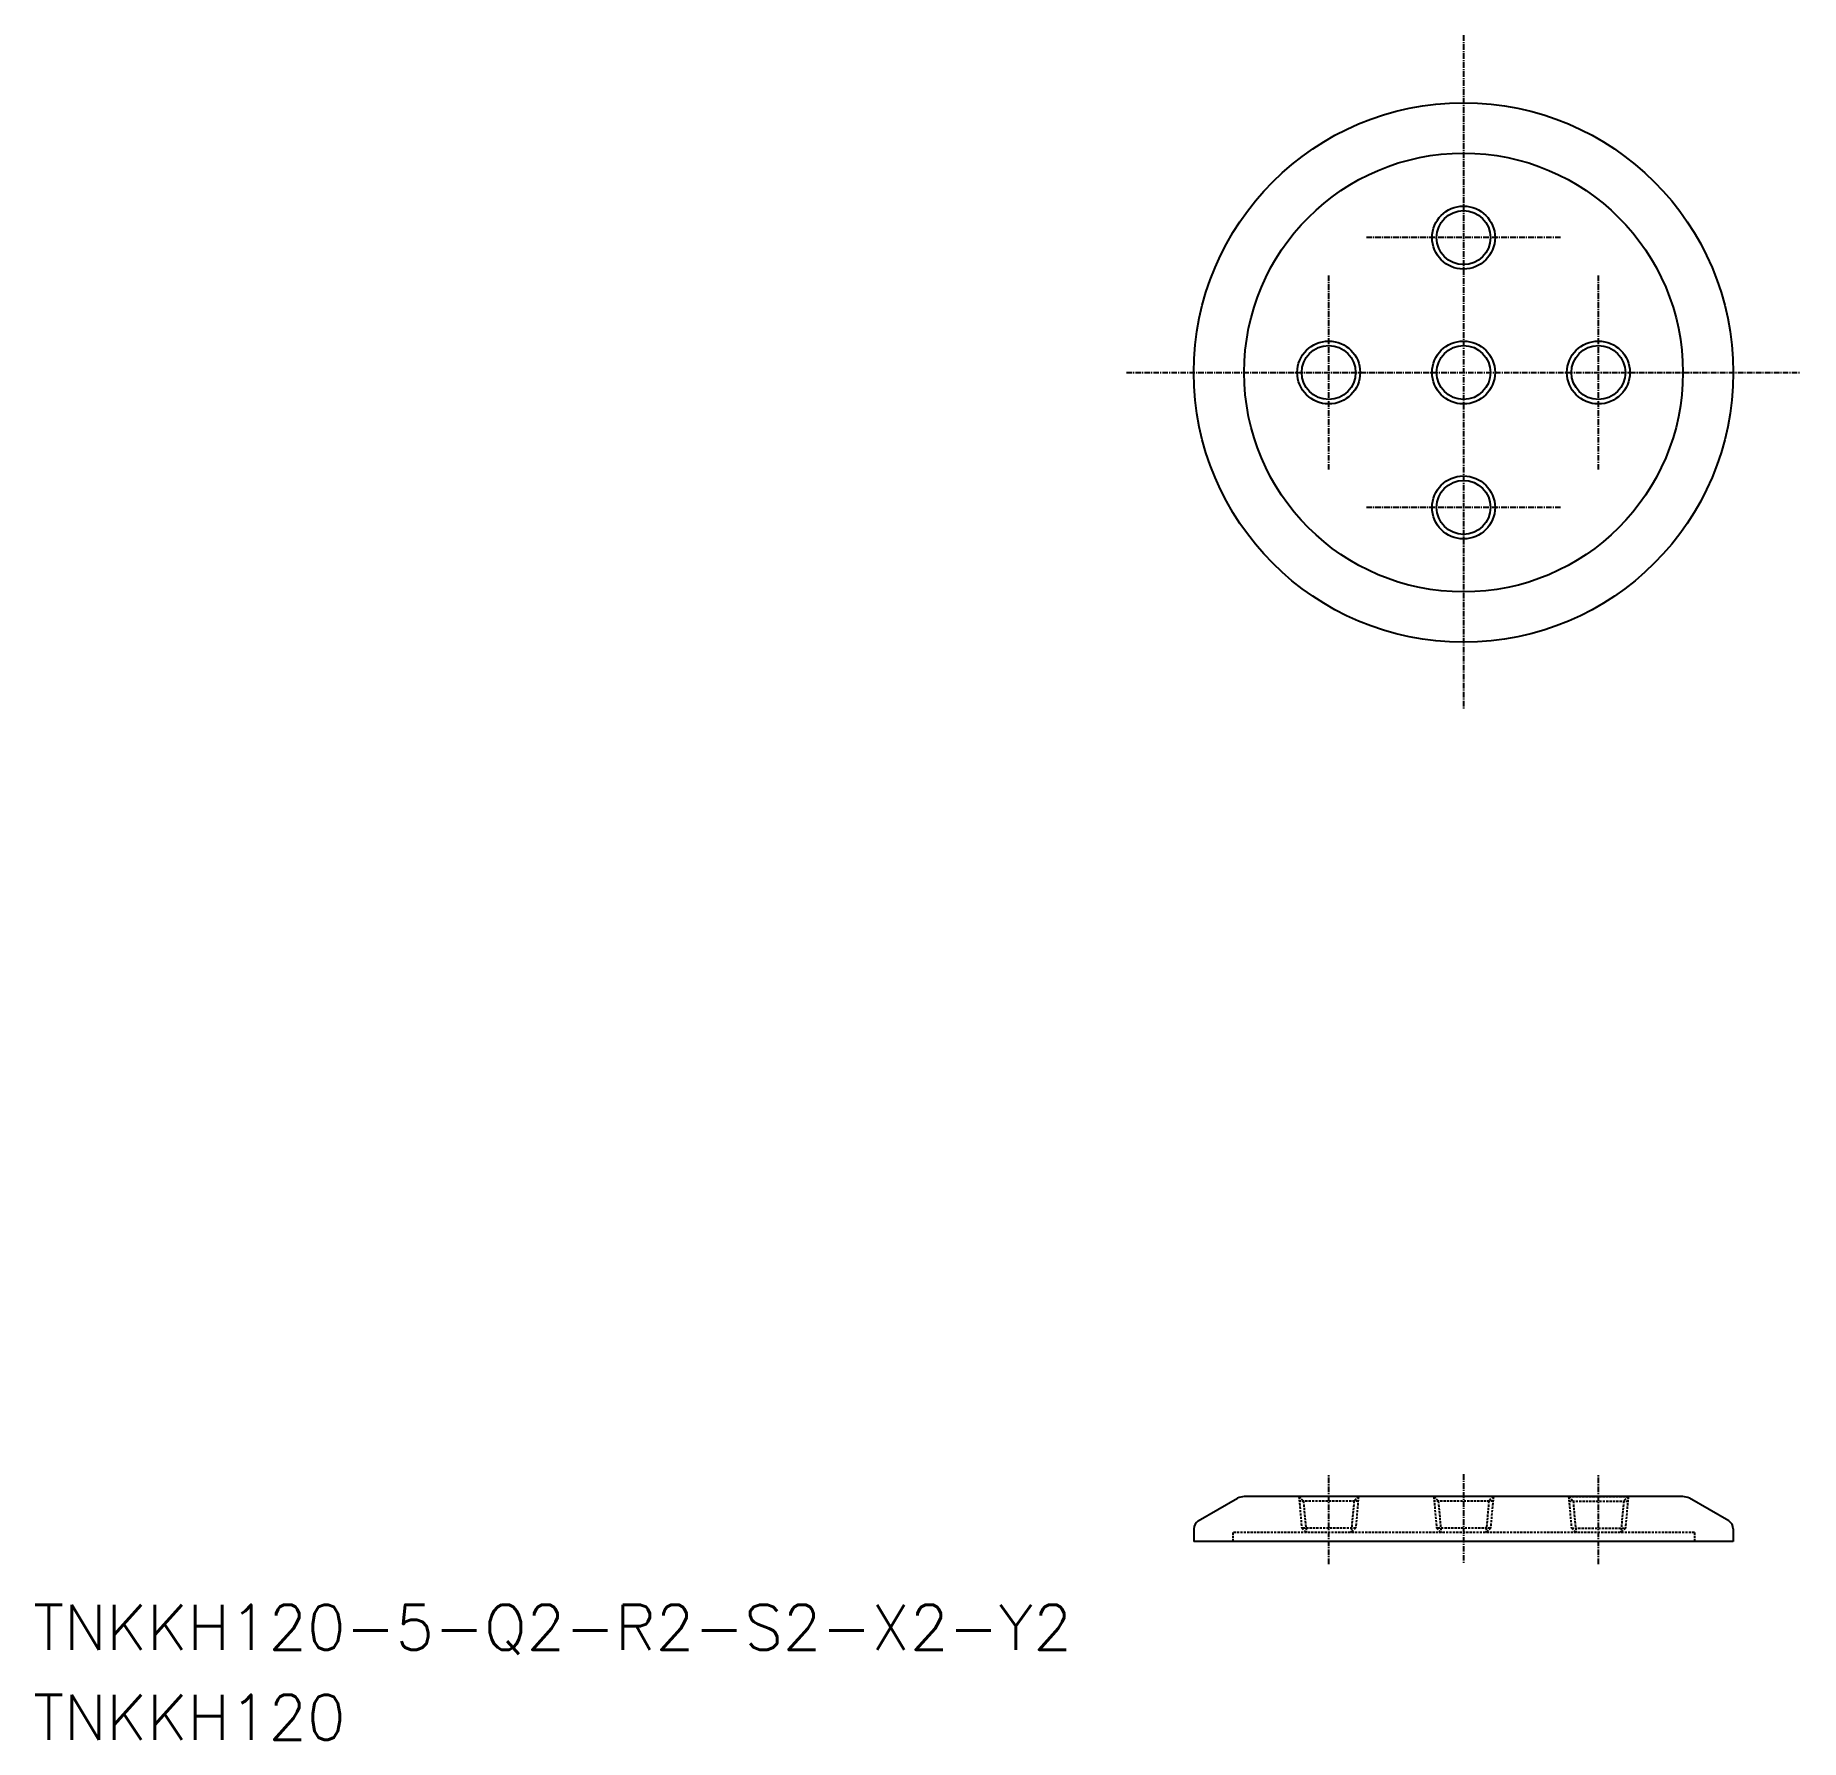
# Model space of a CAD drawing. Extents: x 99 to 492, y 368 to 748.
import ezdxf

# ---------------------------------------------------------------- set-up
doc = ezdxf.new("R2010")
doc.units = 0
doc.linetypes.add('CENTER', pattern=[2, 1.25, -0.25, 0.25, -0.25])
doc.linetypes.add('DASHED', pattern=[0.75, 0.5, -0.25])
doc.layers.get('0').update_dxf_attribs({"linetype": 'CONTINUOUS'})
doc.layers.add('CENTER', color=1, linetype='CENTER')
doc.styles.get("Standard").update_dxf_attribs({"font": 'txt.shx', "bigfont": 'bigfont.shx'})

msp = doc.modelspace()

# ---------------------------------------------------------------- linework, layer by layer
at = {"color": 7, "linetype": 'CONTINUOUS'}
for p, q in [((357.5, 417.09), (366.25, 422.14)), ((465.31, 422.52), (367.7, 422.52)), ((475.5, 417.09), (466.75, 422.14)), ((356.5, 415.36), (356.5, 412.52)), ((476.5, 412.52), (356.5, 412.52)), ((476.5, 415.36), (476.5, 412.52))]:
    msp.add_line(p, q, dxfattribs=at)
at = {"color": 3, "linetype": 'DASHED'}
for p, q in [((379.88, 422.52), (380.88, 421.52)), ((379.88, 422.52), (380.5, 415.52)), ((393.04, 421.52), (379.96, 421.52)), ((380.88, 421.52), (381.5, 414.52)), ((392.13, 421.52), (391.5, 414.52)), ((393.13, 422.52), (392.13, 421.52)), ((393.13, 422.52), (392.5, 415.52)), ((409.88, 422.52), (410.88, 421.52)), ((409.88, 422.52), (410.5, 415.52)), ((423.04, 421.52), (409.96, 421.52)), ((410.88, 421.52), (411.5, 414.52)), ((422.13, 421.52), (421.5, 414.52)), ((423.13, 422.52), (422.13, 421.52)), ((423.13, 422.52), (422.5, 415.52)), ((453.13, 422.52), (439.84, 422.52)), ((439.88, 422.52), (453.13, 422.52)), ((439.88, 422.52), (440.88, 421.52)), ((439.88, 422.52), (440.5, 415.52)), ((439.91, 422.52), (453.06, 422.52)), ((439.93, 422.52), (453.07, 422.52)), ((439.96, 421.52), (453.04, 421.52)), ((440.88, 421.52), (441.5, 414.52)), ((452.13, 421.52), (451.5, 414.52)), ((453.13, 422.52), (452.13, 421.52)), ((453.13, 422.52), (452.5, 415.52)), ((467.85, 414.52), (365.15, 414.52)), ((365.15, 414.52), (365.15, 412.52)), ((392.5, 415.52), (380.5, 415.52)), ((380.5, 415.52), (381.5, 414.52)), ((392.5, 415.52), (391.5, 414.52)), ((422.5, 415.52), (410.5, 415.52)), ((410.5, 415.52), (411.5, 414.52)), ((422.5, 415.52), (421.5, 414.52)), ((440.5, 415.52), (452.5, 415.52)), ((440.5, 415.52), (441.5, 414.52)), ((452.5, 415.52), (451.5, 414.52)), ((467.85, 414.52), (467.85, 412.52))]:
    msp.add_line(p, q, dxfattribs=at)
at = {"color": 7, "linetype": 'CONTINUOUS'}
for centre, radius in [((416.5, 672.52), 60), ((416.5, 672.52), 48.8), ((416.5, 702.52), 7), ((416.5, 702.52), 6), ((386.5, 672.52), 7), ((416.5, 672.52), 7), ((446.5, 672.52), 7), ((386.5, 672.52), 6), ((416.5, 672.52), 6), ((446.5, 672.52), 6), ((416.5, 642.52), 7), ((416.5, 642.52), 6)]:
    msp.add_circle(centre, radius, dxfattribs=at)
for centre, radius, start, end in [((367.7, 419.52), 3, 90, 118.8784), ((465.31, 419.52), 3, 61.1216, 90), ((358.5, 415.36), 2, 120, 180), ((474.5, 415.36), 2, 0, 60)]:
    msp.add_arc(centre, radius, start, end, dxfattribs=at)
at = {"layer": 'CENTER', "color": 1, "linetype": 'CENTER'}
for p, q in [((416.5, 747.52), (416.5, 597.52)), ((438.1, 702.52), (394.9, 702.52)), ((386.5, 650.92), (386.5, 694.11)), ((446.5, 650.92), (446.5, 694.11)), ((341.5, 672.52), (491.5, 672.52)), ((438.1, 642.52), (394.9, 642.52)), ((386.5, 407.52), (386.5, 427.52)), ((416.5, 427.52), (416.5, 407.52)), ((446.5, 407.52), (446.5, 427.52))]:
    msp.add_line(p, q, dxfattribs=at)

# ---------------------------------------------------------------- texts
at = {"color": 7, "linetype": 'CONTINUOUS'}
for s, p in [('TNKKH120-5-Q2-R2-S2-X2-Y2', (98.35, 388.45)), ('TNKKH120', (98.35, 368.45))]:
    msp.add_text(s, height=10, dxfattribs=at).set_placement(p)

doc.saveas('drawing.dxf')
